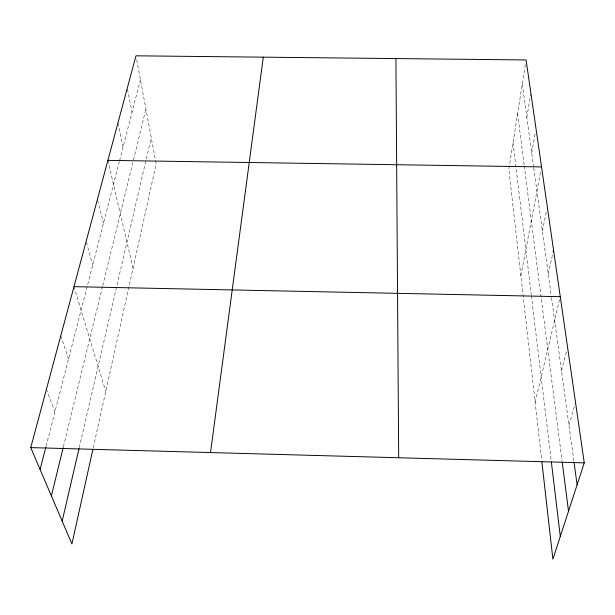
<?xml version="1.0" encoding="UTF-8"?>
<svg xmlns="http://www.w3.org/2000/svg" width="615" height="615" viewBox="0 0 615 615"><rect width="100%" height="100%" fill="white"/><g stroke="black" fill="none" stroke-linecap="round" stroke-linejoin="round"><path stroke-width="0.46" stroke-dasharray="3.08 2.31" d="M525.356 64.59L508.82 169.333L541.684 460.082M526.832 117.334L530.722 94.041M531.706 152.943L535.181 133.34M520.867 275.927L540.823 170.647M542.392 231.063L546.551 210.614M548.273 274.013L552.716 253.711M93.249 447.735L156.172 163.959L136.661 59.478M79.227 447.674L151.252 137.583M535.142 402.187L560.042 297.599M63.407 446.651L102.497 286.628M102.728 285.706L133.232 160.83M133.455 159.908L145.901 108.955M46.079 446.252L119.341 161.576M119.571 160.661L140.428 79.642M561.487 370.637L566.638 350.927M568.96 425.242L575.279 403.432M46.417 389.272L54.927 411.865M60.77 335.821L68.542 358.952M73.969 286.675L105.734 391.424M86.408 242.225L92.704 265.065M97.662 200.252L103.474 223.237M107.894 160.361L133.04 268.271M117.919 123.031L123.085 147.008M127.443 89.183L132.048 112.191M522.281 84.078L533.62 166.934M533.743 167.864L551.378 296.73M551.509 297.675L573.88 461.165M517.592 113.744L524.141 164.874M524.264 165.812L562.102 461.188M513.025 142.688L531.283 294.746M531.391 295.684L551.132 460.058"/><path stroke-width="0.92" d="M210.522 452.563L263.282 57.164M553.123 251.866L553.531 250.021M92.842 449.58L71.917 543.944L30.75 447.605L135.977 55.811L526.094 59.947L584.25 462.872L552.893 559.189L541.9 461.98M62.169 521.136L79.012 448.612M51.383 495.882L63.184 447.574M40.098 469.483L45.841 447.182M107.894 160.361L541.531 166.919M73.969 286.675L560.265 296.684M30.75 447.605L584.25 462.872M574.01 462.111L577.108 484.797M562.225 462.134L568.514 511.211M551.355 461.957L560.296 536.441M395.914 58.563L398.689 457.752"/></g></svg>
